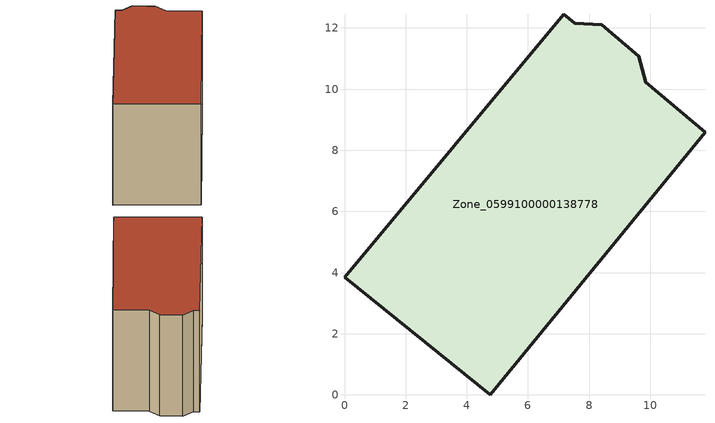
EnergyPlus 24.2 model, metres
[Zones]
Zone_0599100000138778
 floor ground (C_G): 0,3.86 7.18,12.46 7.53,12.16 8.41,12.11 9.63,11.08 9.85,10.23 11.79,8.6 4.76,0 z0
 wall outside (C_F): 4.76,0 11.79,8.6 9.85,10.23 9.63,11.08 8.41,12.11 7.53,12.16 7.18,12.46 0,3.86 4.76,0 z0:8.56
 roof outside (C_R): 7.18,12.46 0,3.86 4.76,0 11.79,8.6 9.85,10.23 9.63,11.08 8.41,12.11 7.53,12.16 z8.56
[BUILDING]
Pand.0599100000138778: North Axis=0; Terrain=City; Loads Convergence Tolerance Value=0.04; Temperature Convergence Tolerance Value=0.4; Solar Distribution=FullExterior; Maximum Number of Warmup Days=25; Minimum Number of Warmup Days=1
[Site:Location]
Rotterdam.The.Hague.AP_ZH_NLD Design_Conditions: Latitude=51.96; Longitude=4.45; Time Zone=1; Elevation=-4.5
[SITE:GROUNDTEMPERATURE:BUILDINGSURFACE]
18, 18, 18, 18, 18, 18, 18, 18, 18, 18, 18, 18
[MATERIAL] Thermal Absorptance=0.9; Solar Absorptance=0.7; Visible Absorptance=0.7
Name | Roughness | Thickness | Conductivity | Density | Specific Heat
G.TI.1946 | MediumSmooth | 0.15 | 1 | 540 | 1210
F.TI.1946 | Rough | 0.3 | 0.857143 | 1920 | 840
R.TI.1946 | MediumRough | 0.2 | 0.1 | 1500 | 1000
[CONSTRUCTION]
C_G: G.TI.1946
C_F: F.TI.1946
C_R: R.TI.1946
[ZONE]
Zone_0599100000138778: Type=1; Multiplier=1; Ceiling Height=Autocalculate; Volume=Autocalculate; Floor Area=autocalculate; Part of Total Floor Area=Yes
[ZONEINFILTRATION:DESIGNFLOWRATE]
Infil_Zone_0599100000138778: Zone or ZoneList or Space or SpaceList=Zone_0599100000138778; Schedule=AlwaysOn; Design Flow Rate Calculation Method=Flow/Area; Flow Rate per Floor Area=0.003; Constant Term Coefficient=1; Temperature Term Coefficient=0; Velocity Term Coefficient=0; Velocity Squared Term Coefficient=0
[HVACTEMPLATE:ZONE:IDEALLOADSAIRSYSTEM]
Zone_0599100000138778: Maximum Heating Supply Air Temperature=50; Minimum Cooling Supply Air Temperature=13; Maximum Heating Supply Air Humidity Ratio=0.0156; Minimum Cooling Supply Air Humidity Ratio=0.0077; Heating Limit=NoLimit; Cooling Limit=NoLimit; Dehumidification Control Type=ConstantSensibleHeatRatio; Cooling Sensible Heat Ratio=0.7; Dehumidification Setpoint=60; Humidification Control Type=None; Humidification Setpoint=30; Outdoor Air Method=None; Outdoor Air Flow Rate per Person=0.00944; Outdoor Air Flow Rate per Zone Floor Area=0; Outdoor Air Flow Rate per Zone=0; Demand Controlled Ventilation Type=None; Outdoor Air Economizer Type=NoEconomizer; Heat Recovery Type=None; Sensible Heat Recovery Effectiveness=0.7; Latent Heat Recovery Effectiveness=0.65
[ZONECONTROL:THERMOSTAT]
ThermostatControl_Zone_0599100000138778: Zone or ZoneList=Zone_0599100000138778; Control Type Schedule=DualSetpointControlType; Control 1=Thermostat_Zone_0599100000138778; Temperature Difference Between Cutout And Setpoint=0
[THERMOSTATSETPOINT:DUALSETPOINT]
Thermostat_Zone_0599100000138778: Heating Setpoint Temperature Schedule=HeatingSetpoint_Zone_0599100000138778; Cooling Setpoint Temperature Schedule=CoolingSetpoint_Zone_0599100000138778
[SCHEDULE:COMPACT]
HeatingSetpoint_Zone_0599100000138778: Through: 12/31, For: AllDays, Until: 24:00, 21
CoolingSetpoint_Zone_0599100000138778: Through: 12/31, For: AllDays, Until: 24:00, 24
DualSetpointControlType: Through: 12/31, For: AllDays, Until: 24:00, 4
AlwaysOn: Through: 12/31, For: AllDays, Until: 24:00, 1
